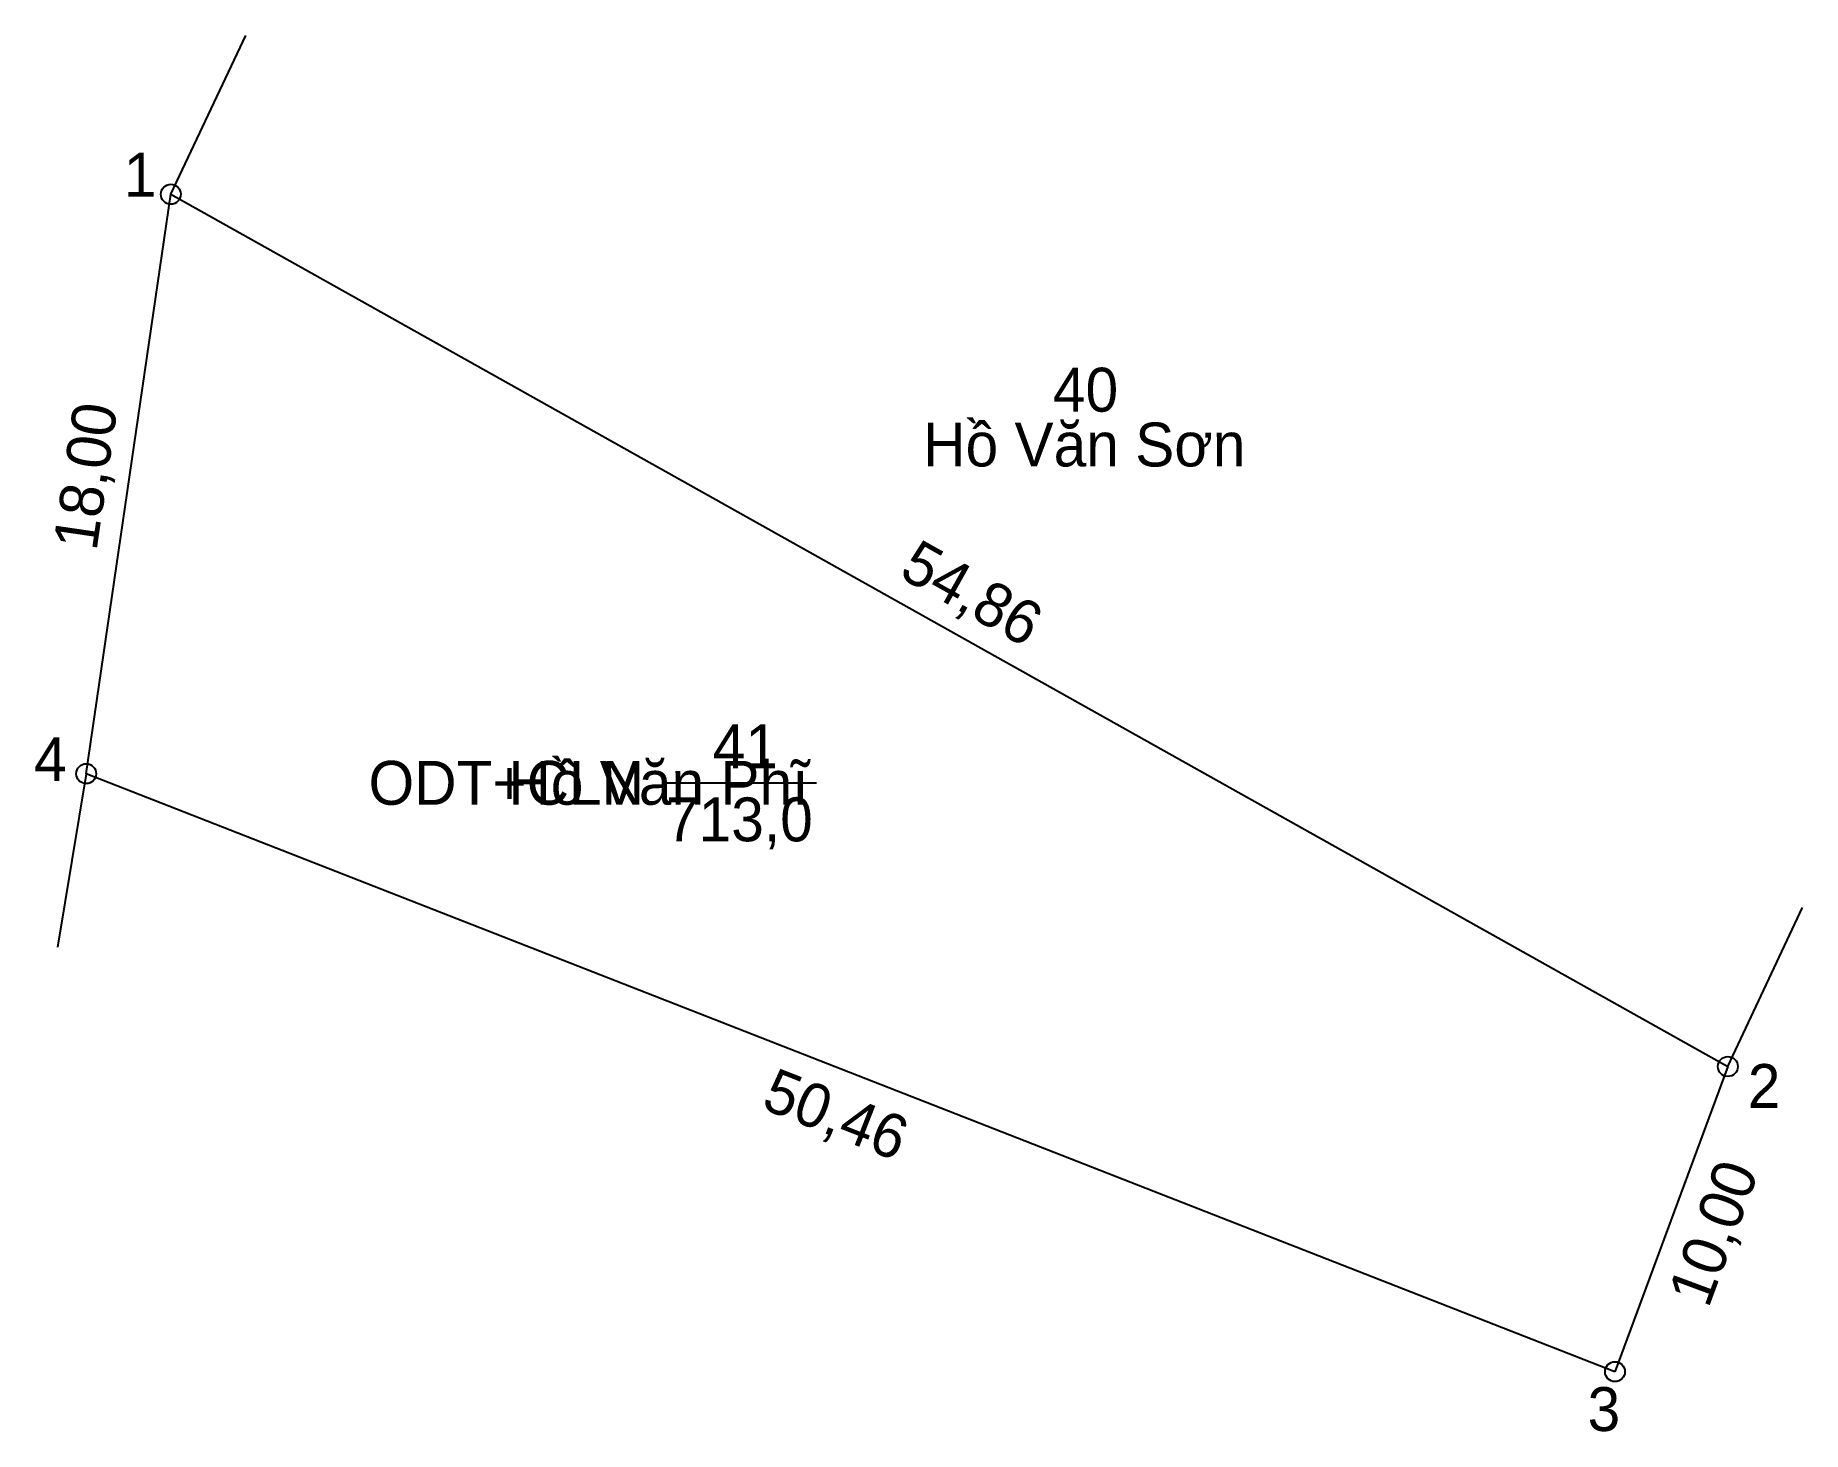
# Model space of a CAD drawing. Extents: x 535864.8 to 535919.1, y 1839153.3 to 1839196.3.
import ezdxf

# ---------------------------------------------------------------- set-up
doc = ezdxf.new("R2010")
doc.units = 0
for name, color, linetype in [('CanhThua', 7, 'Continuous'), ('ChieuDaiCanhThua', 7, 'Continuous'), ('MocDinhThua', 7, 'Continuous'), ('NhanDiaChinhThua', 7, 'Continuous'), ('NhanTuCan', 7, 'Continuous'), ('RauThua', 7, 'Continuous'), ('SoHieuDinhThua', 7, 'Continuous'), ('TenChuLanCan', 7, 'Continuous'), ('TenChuSuDung', 7, 'Continuous')]:
    doc.layers.add(name, color=color, linetype=linetype)

msp = doc.modelspace()

# ---------------------------------------------------------------- linework, layer by layer
at = {"layer": 'CanhThua'}
for p, q in [((535866.34, 1839173.56), (535868.94, 1839191.37)), ((535868.94, 1839191.37), (535916.8, 1839164.56)), ((535913.33, 1839155.18), (535866.34, 1839173.56)), ((535916.8, 1839164.56), (535913.33, 1839155.18))]:
    msp.add_line(p, q, dxfattribs=at)
at = {"layer": 'MocDinhThua'}
for centre in [(535868.94, 1839191.37), (535866.34, 1839173.56), (535916.8, 1839164.56), (535913.33, 1839155.18)]:
    msp.add_circle(centre, 0.306, dxfattribs=at)
at = {"layer": 'NhanDiaChinhThua'}
msp.add_line((535884.16, 1839173.28), (535888.784, 1839173.28), dxfattribs=at)
at = {"layer": 'RauThua'}
for p, q in [((535868.94, 1839191.37), (535871.243, 1839196.255)), ((535866.34, 1839173.56), (535865.455, 1839168.232)), ((535916.8, 1839164.56), (535919.099, 1839169.447))]:
    msp.add_line(p, q, dxfattribs=at)

# ---------------------------------------------------------------- texts
at = {"layer": 'ChieuDaiCanhThua'}
for s, rotation, p in [('18,00', 81.6943, (535866.654, 1839180.38)), ('54,86', 330.7435, (535891.277, 1839179.63)), ('50,46', 338.6372, (535887.046, 1839163.289)), ('10,00', 69.6988, (535916.197, 1839157.099))]:
    msp.add_text(s, height=1.3485, rotation=rotation, dxfattribs=at).set_placement(p)
at = {"layer": 'NhanDiaChinhThua'}
for s, p in [('41', (535885.598, 1839173.73)), ('ODT+CLN', (535875.018, 1839172.606)), ('713,0', (535884.161, 1839171.482))]:
    msp.add_text(s, height=1.3485, dxfattribs=at).set_placement(p)
at = {"layer": 'NhanTuCan'}
msp.add_text('40', height=1.3485, dxfattribs=at).set_placement((535896.054, 1839184.689))
at = {"layer": 'SoHieuDinhThua'}
for s, p in [('1', (535867.495, 1839191.295)), ('4', (535864.735, 1839173.332)), ('2', (535917.413, 1839163.287)), ('3', (535912.489, 1839153.356))]:
    msp.add_text(s, height=1.349, dxfattribs=at).set_placement(p)
at = {"layer": 'TenChuLanCan'}
msp.add_text('Hồ Văn Sơn', height=1.3485, dxfattribs=at).set_placement((535892.067, 1839183.004))
at = {"layer": 'TenChuSuDung'}
msp.add_text('Hồ Văn Phĩ', height=1.3485, dxfattribs=at).set_placement((535879.318, 1839172.606))

doc.saveas('drawing.dxf')
